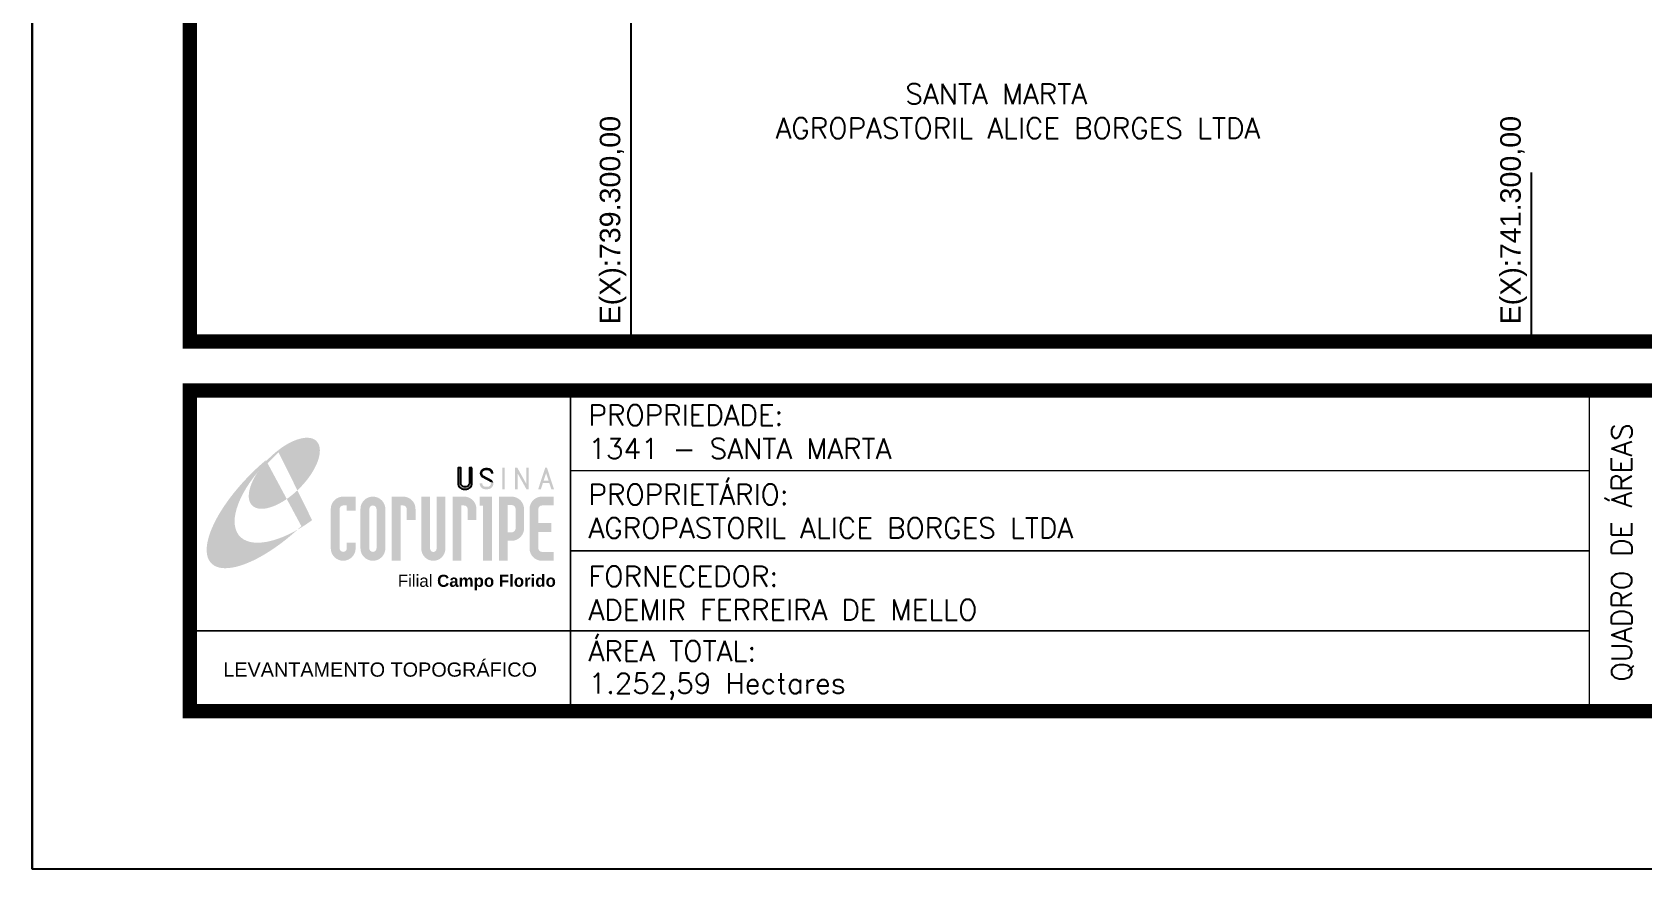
# Model space of a CAD drawing. Header units: millimetres. Extents: x 737971 to 745321, y 7825404 to 7835799.
# Drawn here: x 737971 to 741548, y 7825404 to 7827261 of the extents above; entities that cross this region are included whole.
import ezdxf
from ezdxf.enums import TextEntityAlignment as Align

# ---------------------------------------------------------------- set-up
doc = ezdxf.new("R2010")
doc.units = ezdxf.units.MM
doc.linetypes.add('LIN0', pattern=[0])
for name, color, linetype in [('MALHA', 8, 'Continuous'), ('MARGEM', 5, 'Continuous'), ('TEXTO', 7, 'Continuous')]:
    doc.layers.add(name, color=color, linetype=linetype)
doc.styles.add('ARIAL', font='arial.ttf')
doc.styles.add('Simplex', font='simplex.shx')
doc.styles.get("Standard").update_dxf_attribs({"font": 'arial.ttf'})

# ---------------------------------------------------------------- blocks, each defined once
blk = doc.blocks.new('A$C78F83FB3')
at = {"layer": 'MARGEM'}
h = blk.add_hatch(color=20, dxfattribs=at)
edge = h.paths.add_edge_path()
edge.add_ellipse((19.49, 23.77), major_axis=(-6.68, -6.67), ratio=0.469426, start_angle=292.7328, end_angle=601.2579)
edge.add_ellipse((22.83, 22.05), major_axis=(12.64, 11.29), ratio=0.457614, start_angle=79.9069, end_angle=107.9139)
edge = h.paths.add_edge_path()
edge.add_ellipse((18.28, 18.7), major_axis=(13.95, 13.59), ratio=0.386848, start_angle=63.9612, end_angle=264.5993)
edge.add_ellipse((22.83, 22.05), major_axis=(12.64, 11.29), ratio=0.457614, start_angle=107.9139, end_angle=245.1182, ccw=False)
edge.add_ellipse((19.49, 23.77), major_axis=(-6.68, -6.67), ratio=0.469426, start_angle=241.2579, end_angle=292.7328, ccw=False)
for color, points in [(20, [(15.46, 26.12), (14.17, 24.81), (14.06, 24.24), (14.39, 23.97), (14.67, 24.54), (19.47, 29.32), (18.48, 28.66), (17.31, 27.78)]), (7, [(58.42, 24.9), (57.9, 24.9), (57.9, 21.73, -0.414214), (57.15, 20.98), (56.84, 20.98, -0.414214), (56.09, 21.73), (56.09, 24.9), (55.57, 24.9), (55.57, 21.73, 0.414214), (56.84, 20.46), (57.15, 20.46, 0.414214), (58.42, 21.73)]), (7, [(61.7, 24.9), (61.23, 24.9, 0.396318), (60.04, 23.78), (60.04, 23.72, 0.151912), (60.39, 22.97), (60.46, 22.92), (62.18, 22), (62.85, 21.83, 0.12407), (62.51, 22.42), (60.75, 23.36, -0.13192), (60.56, 23.77, -0.385578), (61.23, 24.37), (61.7, 24.37, -0.414214), (62.37, 23.7), (62.89, 23.7, 0.414214)]), (7, [(62.37, 23.7), (62.89, 23.7, 0.414214), (61.7, 24.9), (61.23, 24.9, 0.396318), (60.04, 23.78), (60.04, 23.72, 0.151912), (60.39, 22.97), (60.46, 22.92), (62.18, 22), (62.18, 22, -0.131921), (62.37, 21.59, -0.385578), (61.7, 20.98), (61.23, 20.98, -0.414214), (60.56, 21.65), (60.04, 21.65, 0.414214), (61.23, 20.46), (61.7, 20.46, 0.402546), (62.89, 21.61, 0.165292), (62.51, 22.42), (60.75, 23.36, -0.13192), (60.56, 23.77, -0.385578), (61.23, 24.37), (61.7, 24.37, -0.414214)]), (7, [(30.97, 12.46), (29.13, 12.46), (29.13, 8.21, 1), (34.29, 8.21), (34.29, 9.41), (32.45, 9.41), (32.45, 8.21, -1), (30.97, 8.21)])]:
    blk.add_hatch(color=color, dxfattribs=at).paths.add_polyline_path(points)
h = blk.add_hatch(color=7, dxfattribs=at)
h.paths.add_polyline_path([(65.24, 24.9), (64.72, 24.9), (64.72, 20.46), (65.24, 20.46)])
h.paths.add_polyline_path([(67.38, 20.46), (67.9, 20.46), (67.9, 23.74), (69.74, 20.46), (70.23, 20.46), (70.23, 24.9), (69.71, 24.9), (69.71, 21.58), (67.85, 24.9), (67.38, 24.9)])
h.paths.add_polyline_path([(72.17, 20.46), (72.72, 20.46), (73.14, 21.73), (74.49, 21.73), (74.9, 20.46), (75.45, 20.46), (74, 24.9), (73.62, 24.9)])
h.paths.add_polyline_path([(73.81, 23.8), (74.32, 22.25), (73.31, 22.25)], flags=16)
h = blk.add_hatch(color=7, dxfattribs=at)
h.paths.add_polyline_path([(31.71, 18.93, 0.414214), (29.13, 16.35), (29.13, 12.46), (30.97, 12.46), (30.97, 16.35, -0.414214), (31.71, 17.09), (32.45, 17.09), (32.45, 16.02), (34.29, 16.02), (34.29, 18.93)])
h.paths.add_polyline_path([(44.15, 17.09, -0.414214), (44.89, 16.35), (44.89, 14.1), (46.72, 14.1), (46.72, 16.17, 0.433937), (44.15, 18.93), (41.77, 18.93), (41.77, 12.46), (43.61, 12.46), (43.61, 17.09)])
h.paths.add_polyline_path([(43.61, 12.46), (41.77, 12.46), (41.77, 5.62), (43.61, 5.62)])
h.paths.add_polyline_path([(47.92, 12.46), (49.75, 12.46), (49.75, 18.93), (47.92, 18.93)])
h.paths.add_polyline_path([(52.91, 18.93), (51.08, 18.93), (51.08, 12.46), (52.91, 12.46)])
h.paths.add_polyline_path([(51.08, 8.12, -1), (49.75, 8.12), (49.75, 12.46), (47.92, 12.46), (47.92, 8.12, 1), (52.91, 8.12), (52.91, 12.46), (51.08, 12.46)])
h.paths.add_polyline_path([(54.41, 12.46), (56.25, 12.46), (56.25, 17.09), (56.79, 17.09, -0.414214), (57.53, 16.35), (57.53, 14.1), (59.36, 14.1), (59.36, 16.17, 0.433937), (56.79, 18.93), (54.41, 18.93)])
h.paths.add_polyline_path([(56.25, 12.46), (54.41, 12.46), (54.41, 5.62), (56.25, 5.62)])
h.paths.add_polyline_path([(60.73, 12.46), (62.58, 12.46), (62.58, 18.93), (60.02, 18.93), (60.02, 17.08), (60.73, 17.08)])
h.paths.add_polyline_path([(62.58, 12.46), (60.73, 12.46), (60.73, 5.62), (62.58, 5.62)])
h.paths.add_polyline_path([(64.06, 12.46), (65.82, 12.46), (65.82, 17.17), (66.66, 17.17, -0.450417), (67.48, 16.25), (67.48, 12.46), (69.24, 12.46, 0.002307), (69.24, 12.48, 0.005282), (69.23, 12.54, -0.000938), (69.23, 12.53), (69.23, 16.17, 0.433937), (66.66, 18.93), (64.06, 18.93)])
h.paths.add_polyline_path([(64.06, 5.62), (65.82, 5.62), (65.82, 9.77), (66.66, 9.77, 0.426056), (69.24, 12.46), (67.48, 12.46), (67.48, 12.45, -0.450417), (66.66, 11.53), (65.82, 11.53), (65.82, 12.46), (64.06, 12.46)])
h.paths.add_polyline_path([(70.37, 12.46), (74.87, 12.46), (74.87, 13.44), (72.21, 13.44), (72.21, 16.35, -0.414214), (72.95, 17.09), (75.38, 17.09), (75.38, 18.93), (72.95, 18.93, 0.414214), (70.37, 16.35)])
h.paths.add_polyline_path([(72.21, 11.62), (74.87, 11.62), (74.87, 12.46), (70.37, 12.46), (70.37, 8.21, 0.414214), (72.95, 5.62), (75.38, 5.62), (75.38, 7.47), (72.95, 7.47, -0.414214), (72.21, 8.21)])
h = blk.add_hatch(color=7, dxfattribs=at)
h.paths.add_polyline_path([(35.29, 16.35), (35.29, 8.21, 1), (40.46, 8.21, 0.016978), (40.45, 8.38), (40.45, 16.17, 0.433937), (37.88, 18.93), (37.87, 18.93, 0.41391)])
h.paths.add_polyline_path([(38.62, 16.35), (38.62, 8.21, -1), (37.13, 8.21), (37.13, 16.35, -1)], flags=16)
at = {"layer": 'MARGEM', "color": 7}
blk.add_lwpolyline([(58.42, 24.9), (57.9, 24.9), (57.9, 21.73, -0.414214), (57.15, 20.98), (56.84, 20.98, -0.414214), (56.09, 21.73), (56.09, 24.9), (55.57, 24.9), (55.57, 21.73, 0.414214), (56.84, 20.46), (57.15, 20.46, 0.414214), (58.42, 21.73), (58.42, 24.9)], format="xyb", close=True, dxfattribs=at)
at = {"layer": 'MARGEM', "color": 252, "insert": (43.05, 2.72), "char_height": 2.5, "attachment_point": 1, "style": 'ARIAL'}
blk.add_mtext_dynamic_manual_height_columns('Filial {\\fArial|b1|i0|c0|p34;Campo Florido}', width=33.0271, gutter_width=2.46, heights=[2.95], dxfattribs=at)

msp = doc.modelspace()

# ---------------------------------------------------------------- linework, layer by layer
at = {"layer": 'MALHA', "color": 8}
for points in [[(739300, 7828463.5), (739300, 7826574.1)], [(741300, 7826948.9), (741300, 7826574.1)]]:
    msp.add_lwpolyline(points, dxfattribs=at)
at = {"layer": 'MARGEM', "color": 174, "linetype": 'LIN0'}
msp.add_line((737970.7, 7825403.7), (737970.7, 7835798.7), dxfattribs=at)
at = {"layer": 'MARGEM', "color": 174, "linetype": 'LIN0', "flags": 128}
msp.add_lwpolyline([(745320.7, 7825403.7), (745320.7, 7835798.7), (737970.7, 7835798.7), (737970.7, 7825403.7)], close=True, dxfattribs=at)
at = {"layer": 'MARGEM', "color": 174, "linetype": 'LIN0', "const_width": 31.8, "flags": 128}
for points in [[(744970.7, 7826574.1), (744970.7, 7835448.7), (738320.7, 7835448.7), (738320.7, 7826574.1)], [(738320.7, 7826465.3), (744970.7, 7826465.3), (744970.7, 7825753.7), (738320.7, 7825753.7)]]:
    msp.add_lwpolyline(points, close=True, dxfattribs=at)
at = {"layer": 'MARGEM', "color": 174, "linetype": 'LIN0', "flags": 128}
for points, const_width in [([(739166.2, 7826465.3), (739166.2, 7825753.7)], 3.53), ([(739166.2, 7826465.3), (739166.2, 7825760.2)], 3.5), ([(741429.1, 7826465.3), (741429.1, 7825762.5)], 3.53), ([(739166.2, 7826287.4), (741429.1, 7826287.4)], 3.53), ([(739166.2, 7826109.5), (741429.1, 7826109.5)], 3.53), ([(738320.7, 7825931.6), (741429.1, 7825931.6)], 3.53)]:
    msp.add_lwpolyline(points, dxfattribs=dict(at, const_width=const_width))

# ---------------------------------------------------------------- block references
at = {"layer": 'MARGEM', "linetype": 'ByBlock', "xscale": 10.70301900392833, "yscale": 10.70301900392833, "zscale": 10.70301900392833}
msp.add_blockref('A$C78F83FB3', (738322, 7826027.2), dxfattribs=at)

# ---------------------------------------------------------------- texts
at = {"layer": 'MALHA'}
for s, p in [('E(X):739.300,00', (739290.4, 7826612)), ('E(X):741.300,00', (741290.4, 7826612))]:
    msp.add_text(s, height=45.5, rotation=90, dxfattribs=at).set_placement(p, align=Align.BOTTOM_LEFT)
at = {"layer": 'MARGEM', "color": 7, "linetype": 'Continuous', "lineweight": 9, "style": 'Simplex'}
for s, p in [('PROPRIEDADE:', (739206.1, 7826433.4)), ('PROPRIETÁRIO:', (739206.1, 7826257.1)), ('FORNECEDOR:', (739206.1, 7826075.6)), ('ÁREA TOTAL:', (739206.1, 7825909.8))]:
    msp.add_text(s, height=45.5, dxfattribs=at).set_placement(p, align=Align.TOP_LEFT)
at = {"layer": 'MARGEM', "color": 7, "linetype": 'Continuous', "style": 'Simplex'}
msp.add_text('QUADRO DE ÁREAS', height=45.5, rotation=90, dxfattribs=at).set_placement((741501, 7826106.2), align=Align.MIDDLE_CENTER)
for s, p in [('1341 - SANTA MARTA', (739206.1, 7826359.1)), ('AGROPASTORIL ALICE BORGES LTDA', (739206.1, 7826182.9)), ('ADEMIR FERREIRA DE MELLO', (739206.1, 7826001.4)), ('1.252,59 Hectares', (739206.1, 7825838.1))]:
    msp.add_text(s, height=45.5, dxfattribs=at).set_placement(p, align=Align.TOP_LEFT)
at = {"layer": 'MARGEM', "color": 7, "linetype": 'ByBlock'}
msp.add_text('LEVANTAMENTO TOPOGRÁFICO', height=31.5, dxfattribs=at).set_placement((738743.4, 7825845.9), align=Align.MIDDLE_CENTER)
at = {"layer": 'TEXTO', "insert": (739474, 7827146.2), "char_height": 45.5, "width": 1635.483, "attachment_point": 1, "style": 'Simplex'}
msp.add_mtext('{\\Fsimplex.shx;\\W6.98472;  }SANTA MARTA\\P{\\Fsimplex.shx;\\W4.73259; }AGROPASTORIL ALICE BORGES LTDA', dxfattribs=at)

doc.saveas('drawing.dxf')
